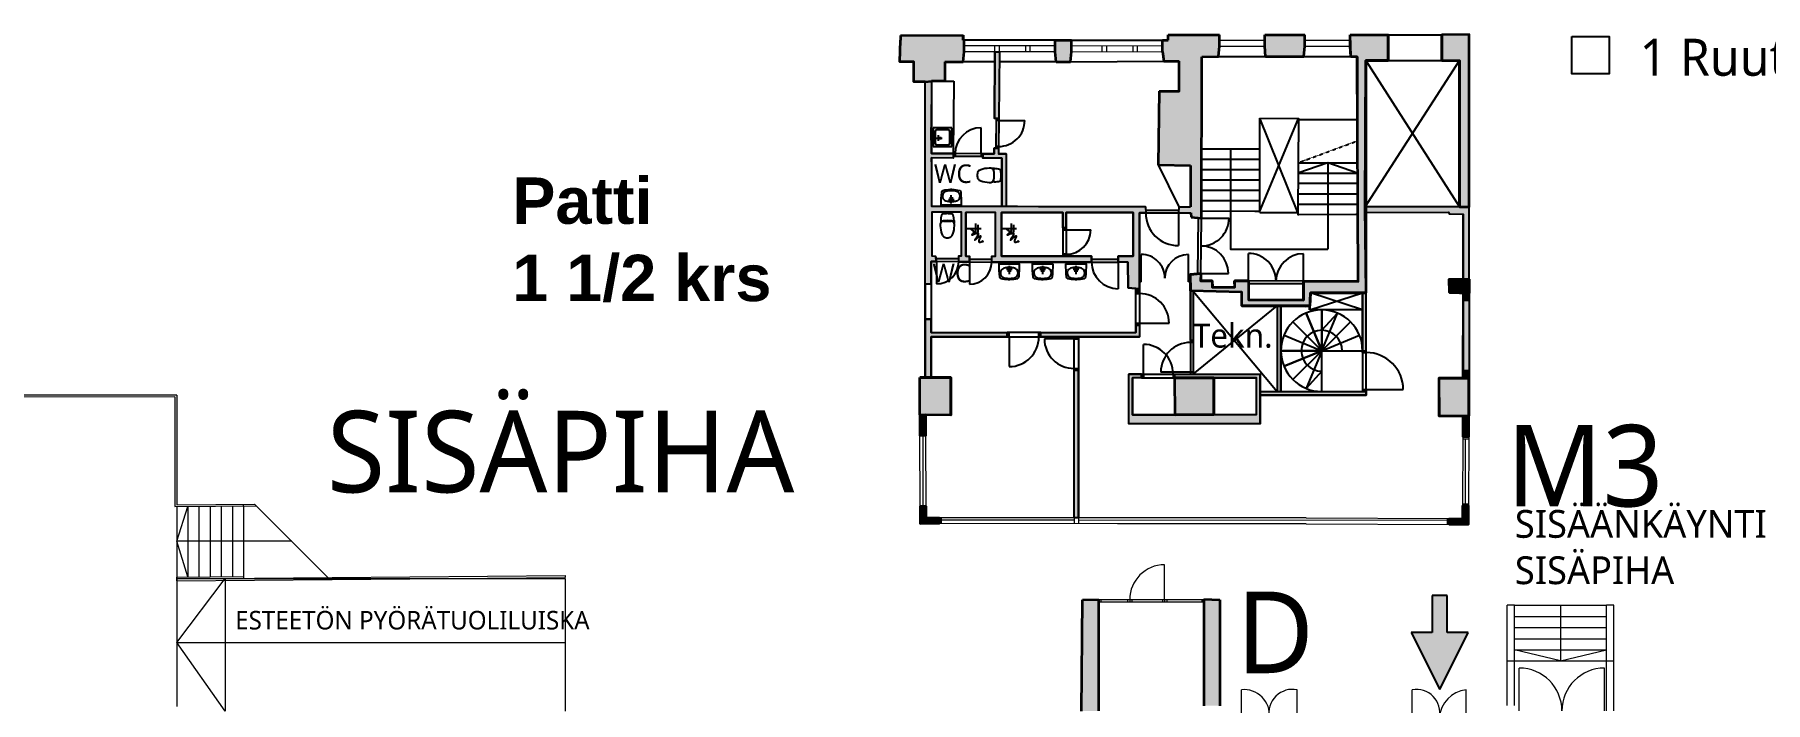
# Model space of a CAD drawing. Header units: millimetres. Extents: x -2569 to 735611, y -420503 to 265310.
# Drawn here: x 51290 to 97958, y 37148 to 55159 of the extents above; entities that cross this region are included whole.
import ezdxf

# ---------------------------------------------------------------- set-up
doc = ezdxf.new("R2010")
doc.units = ezdxf.units.MM
doc.linetypes.add('DASHDOT', pattern=[10, 5, -2.5, 0, -2.5])
for name, color, linetype, lineweight in [('02 IKKUNAT', 130, 'Continuous', 13), ('02 KAIDE', 6, 'Continuous', 13), ('02 KANTAVA', 24, 'Continuous', 35), ('02 KANTAVA _väri', 2, 'Continuous', 35), ('02 OVET', 5, 'Continuous', 13), ('02 RAMPPI', 140, 'Continuous', 13), ('02 RAPUT_HISSI', 1, 'Continuous', 5), ('02 VÄLISEINÄ', 21, 'Continuous', 25), ('03 Rappukirjain', 7, 'Continuous', 18), ('03 Rappukirjain Tapahtumatila', 1, 'Continuous', 18)]:
    doc.layers.add(name, color=color, linetype=linetype, lineweight=lineweight)
for name, color, linetype in [('02 KALUSTEET', 7, 'Continuous'), ('02 OVI', 5, 'Continuous'), ('02 PORRAS', 10, 'Continuous'), ('02 PROJEKTIO OHUT', 8, 'Continuous'), ('02 SANITEETTIKALUSTEET', 7, 'Continuous'), ('02 TEKNIIKKA', 1, 'Continuous'), ('03 TEKSTIT', 7, 'Continuous'), ('07 tavarat', 40, 'Continuous')]:
    doc.layers.add(name, color=color, linetype=linetype)
doc.styles.get("Standard").update_dxf_attribs({"font": ''})
doc.styles.add('TradeCothic-B', font='', dxfattribs={"height": 1000})
doc.styles.get('Standard').set_extended_font_data('Roboto')
doc.styles.get('TradeCothic-B').set_extended_font_data('TradeGothic LT', bold=True)

msp = doc.modelspace()

# ---------------------------------------------------------------- hatches: boundary and pattern name
at = {"layer": '02 KANTAVA _väri'}
h = msp.add_hatch(color=256, dxfattribs=at)
h.dxf.hatch_style = 1
h.paths.add_polyline_path([(76351, 55009), (76325, 55009), (76325, 55147), (74638, 55131), (74638, 55009), (74618, 54422), (74994, 54422), (74994, 53889), (75299, 53889), (75476, 53904), (75836, 53904), (75836, 54424), (76326, 54424), (76351, 54692)])
h = msp.add_hatch(color=256, dxfattribs=at)
h.dxf.hatch_style = 1
h.paths.add_polyline_path([(83238, 54845), (83238, 55153), (82595, 55152), (81855, 55152), (81855, 55009), (81701, 55009), (81701, 54699), (81738, 54440), (82148, 54440), (82151, 53637), (81611, 53637), (81586, 51643), (82454, 51630), (82454, 50514), (82141, 50514), (82134, 50353), (82464, 50356), (82471, 50234), (82749, 50208), (82760, 54562), (83213, 54567)])
h = msp.add_hatch(color=256, dxfattribs=at)
h.dxf.hatch_style = 1
h.paths.add_polyline_path([(87786, 55154), (86764, 55154), (86783, 54567), (86951, 54562), (86981, 48498), (85507, 48509), (85503, 47999), (84022, 48005), (84022, 48515), (83651, 48515), (83651, 48351), (83045, 48351), (83045, 48516), (82730, 48518), (82732, 48715), (82449, 48691), (82455, 48245), (83841, 48214), (83841, 47844), (85675, 47842), (85688, 48193), (87186, 48191), (87186, 48962), (87169, 50518), (87186, 54464), (87786, 54464)])
h = msp.add_hatch(color=256, dxfattribs=at)
h.dxf.hatch_style = 1
h.paths.add_polyline_path([(85538, 55154), (84459, 55154), (84459, 54845), (84483, 54567), (85513, 54567), (85538, 54845)])
h = msp.add_hatch(color=256, dxfattribs=at)
h.dxf.hatch_style = 1
h.paths.add_polyline_path([(89970, 55159), (89237, 55157), (89237, 54464), (89711, 54464), (89711, 50518), (89970, 50518), (89970, 54407)])
h = msp.add_hatch(color=256, dxfattribs=at)
h.dxf.hatch_style = 1
h.paths.add_polyline_path([(79244, 55009), (78895, 55009), (78812, 55009), (78812, 54692), (78836, 54424), (79220, 54425), (79244, 54692)])
h = msp.add_hatch(color=256, dxfattribs=at)
h.dxf.hatch_style = 1
h.paths.add_polyline_path([(89970, 48562), (89431, 48562), (89439, 48207), (89970, 48183)])
h = msp.add_hatch(color=256, dxfattribs=at)
h.dxf.hatch_style = 1
h.paths.add_polyline_path([(75991, 45908), (75461, 45908), (75333, 45911), (75157, 45912), (75157, 44903), (75317, 44903), (75995, 44894)])
h = msp.add_hatch(color=256, dxfattribs=at)
h.dxf.hatch_style = 1
h.paths.add_polyline_path([(83088, 45902), (82038, 45905), (82046, 44905), (83086, 44912)])
h = msp.add_hatch(color=256, dxfattribs=at)
h.dxf.hatch_style = 1
h.paths.add_polyline_path([(89964, 45897), (89156, 45886), (89159, 44876), (89961, 44876)])
h = msp.add_hatch(color=256, dxfattribs=at)
h.paths.add_polyline_path([(83249, 39914), (82819, 39934), (82819, 39504), (82819, 37059), (83244, 37059)])
h.paths.add_polyline_path([(79976, 39920), (79541, 39913), (79519, 36917), (79544, 36917), (79976, 36917)])
at = {"layer": '02 VÄLISEINÄ'}
h = msp.add_hatch(color=256, dxfattribs=at)
h.dxf.hatch_style = 1
h.paths.add_polyline_path([(77303, 54691), (77183, 54692), (77168, 52892), (77288, 52892)])
h = msp.add_hatch(color=256, dxfattribs=at)
h.dxf.hatch_style = 1
h.paths.add_polyline_path([(81081, 50352), (81081, 50353), (81248, 50352), (81241, 50511), (75470, 50531), (75475, 51831), (76059, 51829), (76060, 51949), (75469, 51951), (75466, 52652), (75476, 53904), (75299, 53889), (75299, 48438), (75464, 48438), (75465, 49037), (75609, 49039), (75583, 49180), (75480, 49192), (75480, 50372), (76280, 50372), (76280, 49192), (76210, 49192), (76210, 49032), (76498, 49028), (76498, 49184), (76398, 49184), (76398, 50364), (77198, 50364), (77198, 49184), (77098, 49184), (77098, 49024), (79788, 49024), (79788, 49184), (77358, 49184), (77358, 50364), (79018, 50364), (79018, 49944), (79108, 49944), (79108, 50364), (80908, 50364), (80908, 49184), (80508, 49184), (80508, 49024), (80768, 49024), (80774, 48325), (81081, 48304)])
h = msp.add_hatch(color=256, dxfattribs=at)
h.dxf.hatch_style = 1
h.paths.add_polyline_path([(77490, 51944), (77280, 51945), (77281, 52091), (77161, 52092), (77160, 51945), (76860, 51946), (76859, 51829), (77370, 51824), (77370, 50527), (77485, 50527)])
h = msp.add_hatch(color=256, dxfattribs=at)
h.dxf.hatch_style = 1
h.paths.add_polyline_path([(89970, 50518), (87186, 50518), (87186, 50358), (89417, 50373), (89431, 50323), (89810, 50316), (89811, 48562), (89970, 48562)])
h = msp.add_hatch(color=256, dxfattribs=at)
h.dxf.hatch_style = 1
h.paths.add_polyline_path([(81081, 48304), (80982, 48311), (80981, 48304), (80981, 48224), (81081, 48224)])
h = msp.add_hatch(color=256, dxfattribs=at)
h.dxf.hatch_style = 1
h.paths.add_polyline_path([(82530, 48243), (82455, 48245), (82455, 46905), (82530, 46905)])
h = msp.add_hatch(color=256, dxfattribs=at)
h.dxf.hatch_style = 1
h.paths.add_polyline_path([(87195, 48191), (87095, 48191), (87095, 46633), (87195, 46633)])
h = msp.add_hatch(color=256, dxfattribs=at)
h.dxf.hatch_style = 1
h.paths.add_polyline_path([(89970, 48183), (89809, 48190), (89810, 47992), (89970, 47992)])
h = msp.add_hatch(color=256, dxfattribs=at)
h.dxf.hatch_style = 1
h.paths.add_polyline_path([(84895, 47839), (84795, 47839), (84795, 45533), (84895, 45533)])
h = msp.add_hatch(color=256, dxfattribs=at)
h.dxf.hatch_style = 1
h.paths.add_polyline_path([(89970, 47992), (89810, 47992), (89805, 46099), (89970, 46098)])
h = msp.add_hatch(color=256, dxfattribs=at)
h.dxf.hatch_style = 1
h.paths.add_polyline_path([(75463, 47004), (77517, 47004), (77517, 47124), (75464, 47124), (75463, 47124), (75464, 47487), (75299, 47488), (75299, 45912), (75334, 45911), (75461, 45911)])
h = msp.add_hatch(color=256, dxfattribs=at)
h.dxf.hatch_style = 1
h.paths.add_polyline_path([(81081, 47324), (80981, 47324), (80981, 47124), (78417, 47124), (78417, 47004), (81081, 47004)])
h = msp.add_hatch(color=256, dxfattribs=at)
h.dxf.hatch_style = 1
h.paths.add_polyline_path([(79437, 46104), (79317, 46104), (79317, 42127), (79437, 42127)])
h = msp.add_hatch(color=256, dxfattribs=at)
h.dxf.hatch_style = 1
h.paths.add_polyline_path([(84336, 46005), (82038, 46005), (82038, 45907), (83088, 45907), (84236, 45905), (84236, 44912), (83086, 44912), (82046, 44905), (80893, 44905), (80893, 45905), (81138, 45905), (81138, 46005), (80793, 46005), (80793, 44662), (84336, 44662)])
h = msp.add_hatch(color=256, dxfattribs=at)
h.dxf.hatch_style = 1
h.paths.add_polyline_path([(89970, 46098), (89805, 46099), (89797, 45904), (89965, 45897)])
h = msp.add_hatch(color=256, dxfattribs=at)
h.dxf.hatch_style = 1
h.paths.add_polyline_path([(87195, 45533), (84336, 45533), (84336, 45433), (87195, 45433)])
h = msp.add_hatch(color=256, dxfattribs=at)
h.dxf.hatch_style = 1
h.paths.add_polyline_path([(75317, 44901), (75157, 44903), (75160, 44333), (75317, 44333)])
h = msp.add_hatch(color=256, dxfattribs=at)
h.dxf.hatch_style = 1
h.paths.add_polyline_path([(89961, 44866), (89799, 44876), (89799, 44306), (89959, 44306)])
h = msp.add_hatch(color=256, dxfattribs=at)
h.dxf.hatch_style = 1
h.paths.add_polyline_path([(75692, 42129), (75332, 42129), (75332, 42439), (75172, 42439), (75172, 41965), (75692, 41977)])
h = msp.add_hatch(color=256, dxfattribs=at)
h.dxf.hatch_style = 1
h.paths.add_polyline_path([(89955, 42457), (89799, 42457), (89796, 42457), (89795, 42107), (89435, 42107), (89434, 41947), (89954, 41947)])
at = {"layer": '07 tavarat'}
msp.add_hatch(color=256, dxfattribs=at).paths.add_polyline_path([(89177, 37495), (88409, 39030), (88977, 39030), (88977, 40030), (89377, 40030), (89377, 39030), (89945, 39030)])

# ---------------------------------------------------------------- linework, layer by layer
at = {"layer": '02 IKKUNAT', "color": 4, "linetype": 'Continuous'}
for p, q in [((78812, 54857), (76351, 54857)), ((78812, 54692), (76351, 54692)), ((79244, 54857), (81700, 54864)), ((79244, 54692), (81701, 54699)), ((83238, 55010), (84459, 55010)), ((83238, 54845), (84459, 54845)), ((85538, 55010), (86746, 55010)), ((85538, 54845), (86746, 54845)), ((75170, 42439), (75160, 44333)), ((75250, 42439), (75250, 44333)), ((75330, 42439), (75320, 44333)), ((89799, 44306), (89795, 42457)), ((89799, 44256), (89959, 44256)), ((89875, 42507), (89875, 44256)), ((89959, 44306), (89955, 42457)), ((89795, 42507), (89955, 42507)), ((80485, 42127), (75692, 42129)), ((75742, 41977), (75742, 42129)), ((79317, 42060), (75742, 42063)), ((89384, 42050), (79437, 42060)), ((85580, 42122), (80485, 42127)), ((85580, 42122), (89435, 42107)), ((89384, 41947), (89384, 42107)), ((80485, 41967), (75692, 41977)), ((85579, 41962), (80485, 41967)), ((85579, 41962), (89434, 41947))]:
    msp.add_line(p, q, dxfattribs=at)
at = {"layer": '02 IKKUNAT', "color": 4}
for p, q in [((77183, 54692), (77183, 54857)), ((77303, 54692), (77303, 54857)), ((78016, 54692), (78016, 54857)), ((78136, 54692), (78136, 54857)), ((80077, 54692), (80077, 54857)), ((80197, 54692), (80197, 54857)), ((80910, 54692), (80910, 54857)), ((81030, 54692), (81030, 54857))]:
    msp.add_line(p, q, dxfattribs=at)
at = {"layer": '02 IKKUNAT', "color": 4, "linetype": 'Continuous'}
for points in [[(79317, 42127), (79317, 41969)], [(79437, 42127), (79437, 41969)]]:
    msp.add_lwpolyline(points, dxfattribs=at)
at = {"layer": '02 KAIDE'}
for p, q in [((55122, 45438), (48367, 45427)), ((55072, 45388), (48367, 45377)), ((55072, 45388), (55072, 42428)), ((55122, 45438), (55122, 42478)), ((55122, 42478), (57220, 42496)), ((56922, 42443), (56922, 42493)), ((55072, 42428), (57270, 42446)), ((55122, 40478), (65599, 40566)), ((55122, 40528), (56922, 40543)), ((55122, 40478), (55122, 40528)), ((55123, 40428), (55122, 40478)), ((55123, 40428), (65600, 40516)), ((56922, 40543), (56923, 40493)), ((65599, 40566), (65600, 40516))]:
    msp.add_line(p, q, dxfattribs=at)
at = {"layer": '02 KALUSTEET'}
for p, q in [((75836, 53904), (76076, 53899)), ((76076, 53899), (76060, 51949))]:
    msp.add_line(p, q, dxfattribs=at)
at = {"layer": '02 KANTAVA'}
for p, q in [((74638, 55131), (76325, 55147)), ((74638, 55131), (74638, 55009)), ((76325, 55009), (76325, 55147)), ((76325, 55147), (76325, 55009)), ((81855, 55009), (81855, 55152)), ((81855, 55152), (82595, 55152)), ((82595, 55152), (83238, 55153)), ((83238, 54845), (83238, 55153)), ((84459, 54845), (84459, 55154)), ((84459, 55154), (85538, 55154)), ((85538, 54845), (85538, 55154)), ((86764, 55014), (86764, 55154)), ((86764, 55154), (87786, 55154)), ((89237, 54464), (89237, 55157)), ((76326, 54425), (76351, 54692)), ((76351, 54692), (76351, 55009)), ((78812, 54692), (78812, 55009)), ((78812, 55009), (78895, 55009)), ((78836, 54425), (78812, 54692)), ((78895, 55009), (79244, 55009)), ((79220, 54425), (79244, 54692)), ((79244, 54692), (79244, 55009)), ((81701, 54699), (81701, 55009)), ((81701, 55009), (81855, 55009)), ((81701, 54699), (81738, 54440)), ((83213, 54567), (83238, 54845)), ((84483, 54567), (84459, 54845)), ((85513, 54567), (85538, 54845)), ((86759, 54845), (86764, 55014)), ((86783, 54567), (86759, 54845)), ((75836, 54424), (75836, 53904)), ((75836, 54424), (76326, 54424)), ((78836, 54424), (79220, 54425)), ((81738, 54440), (82148, 54440)), ((82749, 50208), (82760, 54562)), ((82760, 54562), (83213, 54567)), ((84483, 54567), (85513, 54567)), ((86783, 54567), (86951, 54562)), ((86951, 54562), (86951, 52862)), ((87169, 50518), (87186, 54464)), ((89711, 50518), (89711, 54464)), ((75299, 53889), (75476, 53904)), ((75836, 53904), (75476, 53904)), ((81611, 53637), (81586, 51643)), ((81586, 51643), (82454, 51630)), ((82454, 51630), (82454, 50514)), ((87195, 48191), (87169, 50518)), ((82464, 50356), (82471, 50234)), ((82471, 50234), (82749, 50208)), ((82732, 48715), (82449, 48691)), ((82449, 48691), (82455, 48245)), ((82732, 48715), (82732, 48518)), ((89431, 48562), (89439, 48207)), ((89431, 48562), (89970, 48562)), ((89970, 48562), (89970, 48183)), ((83045, 48516), (82732, 48518)), ((84022, 48515), (83646, 48515)), ((84022, 48515), (84022, 48005)), ((86981, 48498), (85503, 48509)), ((85671, 47733), (85688, 48193)), ((85688, 48193), (87124, 48191)), ((87095, 48191), (87195, 48191)), ((89439, 48207), (89970, 48183)), ((83841, 47844), (85554, 47836)), ((85554, 47836), (85675, 47842)), ((75299, 45912), (75157, 45912)), ((75157, 44903), (75157, 45912)), ((75461, 45908), (75299, 45912)), ((75991, 45908), (75461, 45908)), ((75995, 44894), (75991, 45908)), ((82046, 44905), (82038, 45907)), ((83086, 44912), (83088, 45907)), ((89156, 45886), (89964, 45897)), ((89156, 45886), (89159, 44876)), ((89964, 45897), (89961, 44876)), ((75157, 44903), (75317, 44903)), ((75995, 44894), (75317, 44903)), ((82046, 44905), (83086, 44912)), ((89159, 44876), (89961, 44876)), ((79519, 36914), (79541, 39913)), ((79541, 39913), (79976, 39920)), ((79976, 39920), (79976, 36917)), ((82819, 39934), (83249, 39914)), ((82819, 39934), (82819, 39504)), ((83249, 39914), (83244, 37059)), ((82819, 39504), (82819, 37059))]:
    msp.add_line(p, q, dxfattribs=at)
at = {"layer": '02 KANTAVA', "ltscale": 30}
msp.add_line((82038, 45907), (83088, 45907), dxfattribs=at)
at = {"layer": '02 KANTAVA'}
for points in [[(86764, 55154), (87786, 55154), (87786, 54464), (87186, 54464), (87186, 48191), (85688, 48193), (85675, 47842), (83841, 47844), (83841, 48214), (82455, 48245), (82449, 48691), (82732, 48715), (82730, 48518), (83045, 48516), (83045, 48351), (83651, 48351), (83651, 48515), (84022, 48515), (84022, 48005), (85503, 47999), (85507, 48509), (86981, 48498), (86951, 54562), (86783, 54567), (86764, 55154)], [(87186, 54464), (87786, 54464), (87786, 55154)], [(89970, 54407), (89970, 55159), (89237, 55157), (89237, 54464), (89711, 54464), (89711, 50518), (89970, 50518), (89970, 54407)], [(75299, 53889), (74994, 53889), (74994, 54422), (74618, 54422), (74638, 55009)], [(81611, 53637), (82151, 53637), (82148, 54440)], [(89237, 54464), (89711, 54464)], [(89970, 48562), (89970, 48183), (89439, 48207), (89431, 48562), (89970, 48562)], [(83841, 47844), (83841, 48214), (82455, 48245)], [(83045, 48516), (83047, 48351), (83651, 48351), (83646, 48515)], [(85503, 48509), (85503, 47999), (84022, 48005)], [(75157, 45912), (75991, 45908), (75995, 44894), (75157, 44903), (75157, 45912)], [(82038, 45905), (83088, 45902), (83086, 44912), (82046, 44905), (82038, 45907)], [(89964, 45897), (89156, 45895), (89156, 44876), (89961, 44876), (89964, 45897)]]:
    msp.add_lwpolyline(points, dxfattribs=at)
at = {"layer": '02 OVET'}
for p, q in [((81759, 39920), (81759, 40860)), ((79976, 39920), (82819, 39920)), ((79976, 39860), (82819, 39860)), ((80036, 39920), (80036, 39860)), ((80759, 39920), (80759, 39860)), ((80819, 39920), (80819, 39860)), ((80819, 39920), (80819, 39860)), ((80879, 39920), (80879, 39860)), ((81699, 39920), (81699, 39860)), ((81759, 39920), (81759, 39860)), ((81819, 39920), (81819, 39860)), ((82759, 39920), (82759, 39860)), ((91321, 36924), (91321, 38074)), ((93621, 36924), (93621, 38074)), ((83829, 36736), (83829, 37488)), ((85335, 36736), (85335, 37488)), ((88437, 36736), (88437, 37488)), ((89887, 36736), (89887, 37488))]:
    msp.add_line(p, q, dxfattribs=at)
for centre, radius, start, end in [((81759, 39920), 940, 90, 180), ((91321, 36924), 1150, 0, 90), ((93621, 36924), 1150, 90, 180), ((83903, 36809), 683, 353.8543, 96.203), ((85211, 36860), 641, 78.8547, 191.088), ((88551, 36873), 626, 347.3601, 100.5454), ((89988, 36665), 829, 96.9991, 175.0954)]:
    msp.add_arc(centre, radius, start, end, dxfattribs=at)
at = {"layer": '02 OVI', "color": 5}
for p, q in [((77213, 52893), (77206, 52093)), ((77288, 52842), (77212, 52842)), ((77288, 52892), (77281, 52092)), ((77288, 52842), (77988, 52842)), ((76810, 51947), (76810, 52646)), ((76860, 51946), (76060, 51949)), ((76860, 51871), (76060, 51874)), ((76110, 51949), (76109, 51874)), ((76810, 51947), (76809, 51871)), ((77281, 52142), (77206, 52142)), ((81248, 50427), (82134, 50428)), ((79018, 49944), (79018, 49184)), ((79108, 49944), (79108, 49184)), ((81248, 50352), (82134, 50353)), ((82134, 50353), (82134, 49467)), ((82657, 48716), (82674, 50209)), ((82657, 48716), (82674, 50209)), ((82732, 48715), (82749, 50208)), ((82732, 48715), (82749, 50208)), ((82749, 50208), (83496, 50208)), ((82749, 50208), (83496, 50208)), ((79018, 49894), (79108, 49894)), ((79108, 49894), (79768, 49894)), ((75609, 49039), (75609, 48438)), ((76210, 49032), (75609, 49039)), ((76211, 49107), (75610, 49114)), ((76498, 49028), (76498, 48428)), ((76498, 49028), (77098, 49024)), ((76499, 49103), (77099, 49099)), ((79108, 49234), (79018, 49234)), ((79788, 49099), (80508, 49099)), ((79788, 49024), (80508, 49024)), ((80508, 49024), (80508, 48304)), ((81131, 48492), (81131, 49227)), ((82399, 48491), (82399, 49226)), ((84022, 48515), (84022, 49256)), ((84022, 48515), (84022, 49256)), ((85503, 48509), (85503, 49250)), ((85503, 48509), (85503, 49250)), ((81131, 48592), (81081, 48592)), ((81766, 48591), (81764, 48591)), ((82449, 48591), (82399, 48591)), ((82732, 48715), (83479, 48715)), ((82732, 48715), (83479, 48715)), ((80981, 47324), (80981, 48224)), ((80981, 48174), (81081, 48174)), ((81131, 48492), (81081, 48492)), ((81081, 48224), (81081, 47324)), ((82449, 48491), (82399, 48491)), ((85503, 48509), (84022, 48515)), ((85503, 48509), (84022, 48515)), ((85503, 48434), (84022, 48440)), ((85503, 48434), (84022, 48440)), ((80981, 47374), (81081, 47374)), ((81081, 47374), (81881, 47374)), ((78417, 47124), (77517, 47124)), ((77517, 47004), (78417, 47004)), ((77567, 47004), (77567, 47124)), ((77567, 47004), (77567, 46204)), ((78367, 47004), (78367, 47124)), ((79317, 46954), (78517, 46954)), ((79317, 46104), (79317, 47004)), ((79317, 46954), (79437, 46954)), ((79437, 47004), (79437, 46104)), ((81188, 46005), (81188, 46805)), ((82455, 46905), (82455, 46005)), ((82530, 46855), (82455, 46855)), ((82530, 46905), (82530, 46005)), ((87095, 46583), (87095, 46633)), ((87095, 46583), (87095, 45583)), ((87095, 46583), (87195, 46583)), ((87195, 46583), (87195, 46633)), ((87195, 45583), (87195, 46583)), ((79317, 46154), (79437, 46154)), ((81138, 46005), (82038, 46005)), ((81138, 45905), (82038, 45905)), ((81188, 46005), (81188, 45905)), ((82455, 46055), (81655, 46055)), ((81988, 46005), (81988, 45905)), ((82530, 46055), (82455, 46055)), ((87095, 45583), (87195, 45583)), ((87095, 45583), (87095, 45533)), ((87195, 45583), (88195, 45583)), ((87195, 45583), (87195, 45533))]:
    msp.add_line(p, q, dxfattribs=at)
for centre, radius, start, end in [((77288, 52842), 700, 269.4803, 0), ((76810, 51946), 700, 90, 179.798), ((82134, 50353), 886, 180.0553, 270), ((82749, 50208), 747, 269.3534, 0), ((82749, 50208), 747, 269.3534, 0), ((79108, 49894), 660, 270, 0), ((75609, 49039), 601, 270, 359.2581), ((76498, 49028), 600, 270, 359.5664), ((80508, 49024), 720, 180, 270), ((81131, 48592), 635, 359.9955, 90), ((82399, 48591), 635, 90, 179.9955), ((82732, 48715), 747, 0, 89.3534), ((82732, 48715), 747, 0, 89.3534), ((84022, 48515), 741, 359.7782, 90), ((84022, 48515), 741, 359.7782, 90), ((85503, 48509), 741, 90, 179.7782), ((85503, 48509), 741, 90, 179.7782), ((81081, 47374), 800, 0, 90), ((77567, 47004), 800, 270, 0), ((79317, 46954), 800, 180, 270), ((81188, 46005), 800, 0, 90), ((82455, 46055), 800, 90, 180), ((87195, 45583), 1000, 0, 90)]:
    msp.add_arc(centre, radius, start, end, dxfattribs=at)
at = {"layer": '02 PORRAS', "linetype": 'Continuous'}
for p, q in [((87169, 50518), (89711, 54464)), ((87186, 54464), (89711, 50518)), ((84325, 50362), (84325, 52902)), ((86951, 52862), (85366, 52862)), ((82754, 52078), (84325, 52078)), ((83539, 52078), (83539, 50404)), ((82754, 51799), (84325, 51799)), ((82754, 51520), (84325, 51520)), ((86159, 51702), (85355, 51425)), ((85357, 51702), (86959, 51702)), ((86159, 51702), (86159, 49371)), ((82754, 51241), (84325, 51241)), ((82754, 50962), (84325, 50962)), ((86963, 51143), (85353, 51143)), ((82754, 50683), (84325, 50683)), ((82780, 50409), (84187, 50399)), ((85349, 50583), (86967, 50583)), ((85351, 50863), (86965, 50863)), ((84187, 50399), (84325, 50398)), ((84325, 50362), (85347, 50365)), ((85381, 50307), (86916, 50318)), ((86916, 50318), (86969, 50318))]:
    msp.add_line(p, q, dxfattribs=at)
at = {"layer": '02 PORRAS', "linetype": 'DASHDOT'}
msp.add_line((85357, 51702), (86955, 52292), dxfattribs=at)
at = {"layer": '02 PORRAS'}
for p, q in [((85671, 47733), (87095, 48191)), ((87095, 47733), (85688, 48193)), ((85574, 47649), (85995, 46633)), ((85574, 47649), (85995, 46633)), ((85995, 46633), (85574, 47649)), ((85995, 46633), (85574, 47649)), ((87095, 47733), (85671, 47733)), ((85995, 47733), (85995, 46633)), ((85995, 46633), (85995, 47733)), ((85995, 47733), (85995, 46633)), ((85995, 46633), (85995, 47733)), ((85995, 47183), (86416, 47649)), ((85995, 46633), (86416, 47649)), ((85217, 47411), (85995, 46633)), ((85995, 46633), (86772, 47411)), ((84978, 47054), (85995, 46633)), ((85995, 46633), (87011, 47054)), ((85995, 46633), (87011, 47054)), ((84895, 46633), (85995, 46633)), ((85995, 46633), (84895, 46633)), ((84978, 46212), (85995, 46633)), ((84978, 46212), (85995, 46633)), ((85995, 46633), (84978, 46212)), ((85995, 46633), (84978, 46212)), ((85995, 46633), (85217, 45855)), ((85995, 46633), (85574, 45617)), ((85995, 45533), (85995, 46633)), ((85995, 46633), (87195, 46633)), ((85995, 46083), (85574, 45617))]:
    msp.add_line(p, q, dxfattribs=at)
at = {"layer": '02 PORRAS', "linetype": 'Continuous'}
for points in [[(84325, 52902), (85366, 52896), (85347, 50365)], [(84325, 52902), (85366, 52896), (85347, 50365)], [(85347, 50365), (84325, 52902)], [(84325, 50398), (85366, 52896)], [(85355, 51425), (86961, 51425), (86159, 51702)], [(83539, 50404), (83539, 49371), (86159, 49371)], [(85347, 50365), (85347, 50303), (85381, 50307)]]:
    msp.add_lwpolyline(points, dxfattribs=at)
at = {"layer": '02 PORRAS'}
for radius, start, end in [(1100, 90, 270), (1100, 0, 90), (550, 90, 270), (550, 0, 90)]:
    msp.add_arc((85995, 46633), radius, start, end, dxfattribs=at)
at = {"layer": '02 PROJEKTIO OHUT', "linetype": 'Continuous'}
for p, q in [((76325, 55009), (76351, 55009)), ((78812, 55009), (76351, 55009)), ((79244, 55009), (81701, 55009))]:
    msp.add_line(p, q, dxfattribs=at)
at = {"layer": '02 PROJEKTIO OHUT'}
for p, q in [((77181, 54424), (76326, 54424)), ((78836, 54424), (77301, 54424)), ((79220, 54425), (81738, 54440)), ((83213, 54567), (84483, 54567)), ((85513, 54567), (86783, 54567))]:
    msp.add_line(p, q, dxfattribs=at)
at = {"layer": '02 RAMPPI'}
for p, q in [((55122, 38760), (56425, 40489)), ((55123, 40489), (55122, 37041)), ((55123, 40489), (65600, 40489)), ((56425, 40489), (56425, 36908)), ((65599, 40489), (65599, 36912)), ((56425, 36908), (55122, 38760)), ((55122, 38760), (65599, 38760))]:
    msp.add_line(p, q, dxfattribs=at)
at = {"layer": '02 RAPUT_HISSI'}
for p, q in [((57220, 42496), (59206, 40510)), ((55122, 41492), (55422, 42431)), ((55122, 42428), (55122, 40478)), ((55422, 42431), (55422, 40531)), ((55722, 42433), (55722, 40533)), ((56022, 42436), (56022, 40536)), ((56322, 42438), (56322, 40538)), ((56622, 42441), (56622, 40541)), ((56922, 42443), (56922, 40543)), ((58224, 41492), (55122, 41492)), ((55422, 40531), (55122, 41492)), ((91191, 39766), (90991, 39766)), ((90991, 37066), (90991, 39766)), ((91191, 37066), (91191, 39766)), ((91191, 39766), (93671, 39766)), ((92431, 39766), (92431, 38266)), ((93671, 36924), (93671, 39766)), ((93871, 39766), (93671, 39766)), ((93871, 36924), (93871, 39766)), ((91191, 39466), (93671, 39466)), ((91191, 39166), (93671, 39166)), ((91191, 38866), (93671, 38866)), ((91191, 38566), (93671, 38566)), ((92431, 38266), (91191, 38566)), ((92431, 38266), (93671, 38566)), ((90991, 38266), (93871, 38266))]:
    msp.add_line(p, q, dxfattribs=at)
at = {"layer": '02 SANITEETTIKALUSTEET'}
for p, q in [((75517, 52644), (75517, 52144)), ((76017, 52644), (75517, 52644)), ((75517, 52369), (75757, 52369)), ((75568, 52543), (75568, 52233)), ((75923, 52588), (75613, 52588)), ((75657, 52444), (75657, 52294)), ((75707, 52406), (75707, 52331)), ((75968, 52233), (75968, 52543)), ((76017, 52144), (76017, 52644)), ((75517, 52144), (76017, 52144)), ((75613, 52188), (75923, 52188)), ((77170, 51544), (77110, 51544)), ((77150, 51465), (77150, 51272)), ((77170, 51186), (77110, 51186)), ((76279, 50557), (75733, 50557)), ((75931, 50707), (76081, 50707)), ((75956, 50757), (76056, 50757)), ((76006, 50607), (76006, 50832)), ((75721, 50145), (75721, 50085)), ((75801, 50125), (75994, 50125)), ((76080, 50145), (76080, 50085)), ((76664, 50067), (76664, 49767)), ((76721, 50029), (76721, 49829)), ((77624, 50067), (77624, 49767)), ((77681, 50029), (77681, 49829)), ((76409, 49932), (76809, 49932)), ((76509, 49932), (76581, 49874)), ((77369, 49932), (77769, 49932)), ((77469, 49932), (77541, 49874)), ((77296, 48976), (77842, 48976)), ((77644, 48826), (77494, 48826)), ((77619, 48776), (77519, 48776)), ((77569, 48926), (77569, 48701)), ((78196, 48976), (78742, 48976)), ((78544, 48826), (78394, 48826)), ((78519, 48776), (78419, 48776)), ((78469, 48926), (78469, 48701)), ((79096, 48976), (79642, 48976)), ((79444, 48826), (79294, 48826)), ((79419, 48776), (79319, 48776)), ((79369, 48926), (79369, 48701))]:
    msp.add_line(p, q, dxfattribs=at)
for centre in [(76848, 49580), (77808, 49580)]:
    msp.add_circle(centre, 14.6, dxfattribs=at)
for centre, radius, start, end in [((75613, 52543), 45, 90, 180), ((75923, 52543), 45, 0, 90), ((75613, 52233), 45, 180, 270), ((75923, 52233), 45, 270, 0), ((76914, 51368), 210, 152.8821, 180.711), ((76915, 51363), 211, 179.3747, 206.9913), ((76844, 51373), 147, 105.3839, 142.3772), ((77045, 50838), 718, 91.5081, 109.512), ((77047, 51409), 149, 62.6296, 98.3072), ((77073, 51481), 73.6, 41.1436, 55.6019), ((77027, 51460), 123, 2.2435, 34.1248), ((77171, 51524), 20, 87.4071, 190.0591), ((76272, 51365), 893, 0, 10.0591), ((76272, 51365), 893, 349.9409, 0), ((77143, 50919), 626, 74.4337, 87.4071), ((77300, 51484), 40, 13.7116, 74.4337), ((76815, 51365), 540, 0, 13.7116), ((76815, 51365), 540, 346.2884, 0), ((78271, 50616), 2545, 173.3674, 181.1711), ((75788, 50905), 45.7, 101.1992, 174.1516), ((75879, 50819), 107, 120.2513, 166.9655), ((76059, 49605), 1373, 92.9816, 101.8053), ((75902, 50789), 145, 118.977, 122.2757), ((75949, 50711), 236, 103.7793, 119.7482), ((76006, 50245), 704, 89.9928, 99.2296), ((76000, 50340), 637, 87.1436, 91.1482), ((76006, 50245), 704, 89.9928, 90.1523), ((76006, 50245), 704, 89.9928, 90.1523), ((76006, 50245), 704, 89.8477, 90.0072), ((76006, 50245), 704, 89.8477, 90.0072), ((76006, 50245), 704, 80.7704, 90.0072), ((75953, 49605), 1373, 78.1843, 86.6726), ((76063, 50711), 236, 60.2518, 76.2207), ((76110, 50789), 145, 57.7243, 61.023), ((76133, 50819), 107, 13.0345, 59.7487), ((76224, 50905), 45.7, 5.8484, 78.8008), ((73741, 50616), 2545, 358.8289, 6.6326), ((76846, 51360), 150, 218.1392, 254.2627), ((77045, 51892), 718, 250.488, 268.4919), ((77047, 51321), 149, 261.6928, 297.0279), ((77073, 51249), 73.6, 304.3981, 318.8564), ((77027, 51270), 123, 325.8752, 1.5009), ((77171, 51206), 20, 169.9409, 272.5929), ((77143, 51811), 626, 272.5929, 285.5663), ((77300, 51246), 40, 285.5663, 346.2884), ((75733, 50564), 7, 176.0548, 270), ((75733, 50564), 7, 176.0548, 270), ((75917, 50800), 149, 162.45, 204.6073), ((75938, 50850), 193, 215.5846, 236.5617), ((75945, 50893), 234, 241.023, 257.0807), ((76006, 51361), 704, 260.7704, 270.0072), ((76006, 51361), 704, 269.9928, 279.2296), ((76067, 50893), 234, 282.9193, 298.977), ((76073, 50850), 193, 303.4383, 324.4154), ((76095, 50800), 149, 335.3927, 17.55), ((76279, 50564), 7, 270, 3.9452), ((75857, 50023), 149, 152.6296, 188.3072), ((76428, 50020), 718, 181.5081, 199.512), ((76346, 50119), 626, 164.4337, 177.4071), ((75741, 50146), 20, 177.4071, 280.0591), ((75785, 50049), 73.6, 131.1436, 145.6019), ((75805, 50003), 123, 92.2435, 124.1248), ((75782, 50276), 40, 103.7116, 164.4337), ((75901, 49248), 893, 90, 100.0591), ((75901, 49790), 540, 90, 103.7116), ((75901, 49790), 540, 76.2884, 90), ((75901, 49248), 893, 79.9409, 90), ((75996, 50003), 123, 55.8752, 91.5009), ((76019, 50276), 40, 15.5663, 76.2884), ((75374, 50020), 718, 340.488, 358.4919), ((76060, 50146), 20, 259.9409, 2.5929), ((75455, 50119), 626, 2.5929, 15.5663), ((76016, 50049), 73.6, 34.3981, 48.8564), ((75944, 50023), 149, 351.6928, 27.0279), ((75893, 49820), 147, 195.3839, 232.3772), ((75898, 49890), 210, 242.8821, 270.711), ((75903, 49891), 211, 269.3747, 296.9913), ((75906, 49822), 150, 308.1392, 344.2627), ((77296, 48969), 7, 90, 183.9452), ((79834, 48917), 2545, 178.8289, 186.6326), ((77351, 48628), 45.7, 185.8484, 258.8008), ((77480, 48732), 149, 155.3927, 197.55), ((77442, 48713), 107, 193.0345, 239.7487), ((77623, 49927), 1373, 258.1843, 266.6726), ((77502, 48682), 193, 123.4383, 144.4154), ((77466, 48743), 145, 237.7243, 241.023), ((77509, 48639), 234, 102.9193, 118.977), ((77513, 48822), 236, 240.2518, 256.2207), ((77569, 48172), 704, 89.9928, 99.2296), ((77569, 49287), 704, 260.7704, 270.0072), ((77575, 49192), 637, 267.1436, 271.1482), ((77569, 49287), 704, 269.8477, 270.0072), ((77569, 49287), 704, 269.8477, 270.0072), ((77570, 48172), 704, 80.7704, 90.0072), ((77570, 49287), 704, 269.9928, 279.2296), ((77570, 49287), 704, 269.9928, 270.1523), ((77570, 49287), 704, 269.9928, 270.1523), ((77516, 49927), 1373, 272.9816, 281.8053), ((77630, 48639), 234, 61.023, 77.0807), ((77626, 48822), 236, 283.7793, 299.7482), ((77637, 48682), 193, 35.5846, 56.5617), ((77673, 48743), 145, 298.977, 302.2757), ((77697, 48713), 107, 300.2513, 346.9655), ((77658, 48732), 149, 342.45, 24.6073), ((77787, 48628), 45.7, 281.1992, 354.1516), ((75305, 48917), 2545, 353.3674, 1.1711), ((77842, 48969), 7, 356.0548, 90), ((77842, 48969), 7, 356.0548, 90), ((78196, 48969), 7, 90, 183.9452), ((80734, 48917), 2545, 178.8289, 186.6326), ((78251, 48628), 45.7, 185.8484, 258.8008), ((78380, 48732), 149, 155.3927, 197.55), ((78342, 48713), 107, 193.0345, 239.7487), ((78523, 49927), 1373, 258.1843, 266.6726), ((78402, 48682), 193, 123.4383, 144.4154), ((78366, 48743), 145, 237.7243, 241.023), ((78409, 48639), 234, 102.9193, 118.977), ((78413, 48822), 236, 240.2518, 256.2207), ((78469, 48172), 704, 89.9928, 99.2296), ((78469, 49287), 704, 260.7704, 270.0072), ((78475, 49192), 637, 267.1436, 271.1482), ((78469, 49287), 704, 269.8477, 270.0072), ((78469, 49287), 704, 269.8477, 270.0072), ((78470, 48172), 704, 80.7704, 90.0072), ((78470, 49287), 704, 269.9928, 279.2296), ((78470, 49287), 704, 269.9928, 270.1523), ((78470, 49287), 704, 269.9928, 270.1523), ((78416, 49927), 1373, 272.9816, 281.8053), ((78530, 48639), 234, 61.023, 77.0807), ((78526, 48822), 236, 283.7793, 299.7482), ((78537, 48682), 193, 35.5846, 56.5617), ((78573, 48743), 145, 298.977, 302.2757), ((78597, 48713), 107, 300.2513, 346.9655), ((78558, 48732), 149, 342.45, 24.6073), ((78687, 48628), 45.7, 281.1992, 354.1516), ((76205, 48917), 2545, 353.3674, 1.1711), ((78742, 48969), 7, 356.0548, 90), ((78742, 48969), 7, 356.0548, 90), ((79096, 48969), 7, 90, 183.9452), ((81634, 48917), 2545, 178.8289, 186.6326), ((79151, 48628), 45.7, 185.8484, 258.8008), ((79280, 48732), 149, 155.3927, 197.55), ((79242, 48713), 107, 193.0345, 239.7487), ((79423, 49927), 1373, 258.1843, 266.6726), ((79302, 48682), 193, 123.4383, 144.4154), ((79266, 48743), 145, 237.7243, 241.023), ((79309, 48639), 234, 102.9193, 118.977), ((79313, 48822), 236, 240.2518, 256.2207), ((79369, 48172), 704, 89.9928, 99.2296), ((79369, 49287), 704, 260.7704, 270.0072), ((79375, 49192), 637, 267.1436, 271.1482), ((79369, 49287), 704, 269.8477, 270.0072), ((79369, 49287), 704, 269.8477, 270.0072), ((79370, 48172), 704, 80.7704, 90.0072), ((79370, 49287), 704, 269.9928, 279.2296), ((79370, 49287), 704, 269.9928, 270.1523), ((79370, 49287), 704, 269.9928, 270.1523), ((79316, 49927), 1373, 272.9816, 281.8053), ((79430, 48639), 234, 61.023, 77.0807), ((79426, 48822), 236, 283.7793, 299.7482), ((79437, 48682), 193, 35.5846, 56.5617), ((79473, 48743), 145, 298.977, 302.2757), ((79497, 48713), 107, 300.2513, 346.9655), ((79458, 48732), 149, 342.45, 24.6073), ((79587, 48628), 45.7, 281.1992, 354.1516), ((77105, 48917), 2545, 353.3674, 1.1711), ((79642, 48969), 7, 356.0548, 90), ((79642, 48969), 7, 356.0548, 90)]:
    msp.add_arc(centre, radius, start, end, dxfattribs=at)
at = {"layer": '02 SANITEETTIKALUSTEET', "end_tangent": (-0.110351, -0.993893)}
for points in [[(76581, 49874), (76620, 49848), (76557, 49759), (76728, 49803), (76642, 49617), (76797, 49731), (76748, 49568), (76848, 49580)], [(77541, 49874), (77580, 49848), (77517, 49759), (77688, 49803), (77602, 49617), (77757, 49731), (77708, 49568), (77808, 49580)]]:
    msp.add_spline(points, degree=3, dxfattribs=at)
at = {"layer": '02 TEKNIIKKA'}
for points in [[(82530, 48243), (84795, 45533)], [(82530, 46005), (84795, 47840)]]:
    msp.add_lwpolyline(points, dxfattribs=at)
at = {"layer": '02 VÄLISEINÄ', "color": 7}
for p, q in [((87786, 55154), (89237, 55157)), ((77183, 54692), (77168, 52892)), ((77303, 54692), (77288, 52892)), ((87786, 54464), (89237, 54464)), ((75299, 48438), (75299, 53889)), ((75476, 53904), (75466, 52652)), ((77288, 52892), (77168, 52892)), ((75469, 51951), (75466, 52652)), ((75470, 51731), (75470, 51831)), ((76060, 51949), (75475, 51951)), ((76059, 51829), (75475, 51831)), ((76060, 51949), (76059, 51829)), ((76860, 51946), (76859, 51826)), ((77370, 51824), (76859, 51826)), ((77160, 51945), (76860, 51946)), ((77161, 52092), (77160, 51945)), ((77281, 52092), (77161, 52092)), ((77281, 52092), (77280, 51945)), ((77490, 51944), (77280, 51945)), ((77370, 51824), (77370, 50531)), ((77490, 51944), (77490, 50531)), ((75470, 51731), (75470, 50531)), ((81586, 51643), (82141, 50514)), ((77791, 50523), (75470, 50531)), ((81241, 50511), (77791, 50523)), ((81241, 50511), (81248, 50352)), ((82141, 50514), (82134, 50353)), ((82141, 50514), (82454, 50514)), ((89711, 50518), (87169, 50518)), ((89970, 47992), (89970, 50518)), ((76280, 50372), (75480, 50372)), ((75480, 50372), (75480, 49192)), ((76280, 49192), (76280, 50372)), ((76398, 49184), (76398, 50364)), ((77198, 50364), (76398, 50364)), ((77198, 49184), (77198, 50364)), ((77358, 50364), (79018, 50364)), ((77358, 49184), (77358, 50364)), ((79018, 50364), (79018, 49944)), ((79018, 49944), (79108, 49944)), ((79108, 50364), (80908, 50364)), ((79108, 49944), (79108, 50364)), ((80908, 50364), (80908, 49184)), ((81081, 48304), (81081, 50353)), ((81081, 50353), (81248, 50352)), ((82134, 50353), (82464, 50356)), ((87171, 50358), (89417, 50373)), ((89417, 50373), (89431, 50323)), ((89431, 50323), (89810, 50316)), ((89811, 48562), (89810, 50316)), ((75464, 48438), (75465, 49037)), ((75465, 49037), (75609, 49039)), ((75480, 49192), (75583, 49180)), ((75609, 49039), (75583, 49180)), ((76210, 49032), (76210, 49192)), ((76210, 49192), (76280, 49192)), ((76210, 49032), (76498, 49028)), ((76398, 49184), (76498, 49184)), ((76498, 49028), (76498, 49184)), ((77098, 49024), (77098, 49184)), ((77098, 49184), (77198, 49184)), ((77098, 49024), (79788, 49024)), ((79788, 49184), (77358, 49184)), ((79788, 49024), (79788, 49184)), ((80908, 49184), (80508, 49184)), ((80508, 49184), (80508, 49024)), ((80768, 49024), (80508, 49024)), ((80768, 49024), (80774, 48325)), ((75299, 48438), (75464, 48438)), ((75299, 48438), (75299, 47488)), ((75464, 48438), (75464, 47488)), ((80774, 48325), (81081, 48304)), ((80981, 48304), (80981, 48224)), ((80981, 48224), (81081, 48224)), ((81081, 48304), (81081, 48224)), ((82455, 48245), (82455, 46905)), ((82530, 48245), (82530, 46905)), ((87095, 46633), (87095, 48191)), ((87195, 46633), (87195, 48191)), ((89809, 48190), (89810, 47992)), ((84795, 47840), (84795, 46633)), ((84895, 47839), (84895, 46633)), ((89810, 47992), (89805, 46099)), ((89810, 47992), (89970, 47992)), ((89970, 47992), (89970, 46084)), ((75299, 47488), (75464, 47488)), ((75299, 47488), (75299, 45912)), ((75463, 47124), (75464, 47488)), ((80981, 47324), (81081, 47324)), ((80981, 47324), (80981, 47124)), ((81081, 47324), (81081, 47004)), ((75461, 45908), (75463, 47004)), ((75463, 47124), (77517, 47124)), ((75463, 47004), (77517, 47004)), ((77517, 47004), (77517, 47124)), ((78417, 47004), (78417, 47124)), ((78417, 47124), (80981, 47124)), ((78417, 47004), (81081, 47004)), ((82530, 46905), (82455, 46905)), ((84795, 46633), (84795, 45533)), ((84895, 46633), (84895, 45533)), ((79317, 42127), (79317, 46104)), ((79317, 46104), (79437, 46104)), ((79437, 42127), (79437, 46104)), ((81138, 46005), (80793, 46005)), ((80793, 44662), (80793, 46005)), ((81138, 45905), (80893, 45905)), ((80893, 44905), (80893, 45905)), ((81138, 45905), (81138, 46005)), ((82038, 45905), (82038, 46005)), ((82038, 46005), (84336, 46005)), ((83086, 45905), (84236, 45905)), ((84236, 44912), (84236, 45905)), ((84336, 44662), (84336, 46005)), ((89805, 46099), (89796, 45894)), ((89805, 46099), (89970, 46098)), ((89970, 46098), (89964, 45872)), ((84336, 45533), (87195, 45533)), ((84336, 45433), (87195, 45433)), ((87195, 45433), (87195, 45533)), ((75157, 44903), (75160, 44333)), ((75317, 44903), (75317, 44333)), ((82046, 44905), (80893, 44905)), ((83086, 44912), (84236, 44912)), ((89799, 44306), (89799, 44876)), ((89961, 44866), (89959, 44306)), ((84336, 44662), (80793, 44662)), ((75320, 44333), (75160, 44333)), ((89799, 44306), (89959, 44306)), ((75330, 42439), (75172, 42439)), ((75172, 42439), (75172, 41965)), ((75332, 42439), (75332, 42129)), ((75692, 42129), (75332, 42129)), ((75692, 41977), (75692, 42129)), ((89434, 41947), (89434, 42107)), ((89435, 42107), (89795, 42107)), ((89795, 42107), (89795, 42457)), ((89795, 42457), (89955, 42457)), ((89955, 42457), (89954, 41947)), ((75172, 41965), (75692, 41977)), ((89434, 41947), (89954, 41947))]:
    msp.add_line(p, q, dxfattribs=at)
at = {"layer": '02 VÄLISEINÄ'}
for points in [[(77303, 54692), (77288, 52892), (77168, 52892), (77183, 54692), (77303, 54691)], [(81081, 48304), (80774, 48325), (80768, 49024), (80508, 49024), (80508, 49184), (80908, 49184), (80908, 50364), (79108, 50364), (79108, 49944), (79018, 49944), (79018, 50364), (77358, 50364), (77358, 49184), (79788, 49184), (79788, 49024), (77098, 49024), (77098, 49184), (77198, 49184), (77198, 50364), (76398, 50364), (76398, 49184), (76498, 49184), (76498, 49028), (76210, 49032), (76210, 49192), (76280, 49192), (76280, 50372), (75480, 50372), (75480, 49192), (75583, 49180), (75609, 49039), (75465, 49037), (75462, 47487), (75299, 47488), (75299, 53889), (75476, 53904), (75469, 51951), (76060, 51949), (76059, 51829), (75475, 51831), (75470, 50531), (81241, 50511), (81248, 50352), (81081, 50352), (81081, 48304)], [(77490, 50527), (77370, 50527), (77370, 51824), (76859, 51829), (76860, 51946), (77160, 51945), (77160, 52092), (77281, 52091), (77281, 51945), (77490, 51945), (77485, 50524)], [(87169, 50518), (87171, 50358), (89417, 50373), (89431, 50323), (89810, 50316), (89810, 48562), (89970, 48562), (89970, 50518), (87169, 50518)], [(81081, 48304), (81081, 48224), (80981, 48224), (80981, 48304), (80982, 48311), (81081, 48304)], [(82530, 48245), (82530, 46905), (82455, 46905), (82455, 48245), (82530, 48243)], [(87195, 46633), (87197, 48191), (87095, 48191), (87095, 46633), (87195, 46633)], [(89809, 48190), (89970, 48190), (89970, 46084), (89973, 45897), (89797, 45904), (89797, 46099), (89810, 47992), (89809, 48190)], [(84795, 45533), (84895, 45533), (84895, 47839), (84795, 47839), (84795, 45533)], [(77517, 47124), (77517, 47004), (75463, 47004), (75463, 45908), (75299, 45912), (75299, 47488), (75464, 47487), (75464, 47124), (77517, 47124)], [(80981, 47324), (81081, 47324), (81081, 47004), (78417, 47004), (78417, 47124), (80981, 47124), (80981, 47324)], [(79317, 46104), (79437, 46104), (79437, 42127), (79317, 42127), (79317, 46104)], [(81138, 46005), (81138, 45905), (80893, 45905), (80893, 44905), (82046, 44905), (83086, 44912), (84236, 44912), (84236, 45905), (82038, 45905), (82038, 46005), (84336, 46005), (84336, 44662), (80793, 44662), (80793, 46005), (81138, 46005)], [(84336, 45533), (87195, 45533), (87195, 45433), (84336, 45433), (84336, 45533)], [(75317, 44901), (75320, 44333), (75160, 44333), (75157, 44903), (75317, 44901)], [(89799, 44876), (89961, 44866), (89959, 44306), (89799, 44306), (89799, 44876)], [(75172, 42439), (75332, 42439), (75332, 42129), (75692, 42129), (75692, 41977), (75172, 41965), (75172, 42439)], [(89799, 42457), (89955, 42457), (89954, 41947), (89434, 41947), (89435, 42107), (89795, 42107), (89796, 42457)]]:
    msp.add_lwpolyline(points, dxfattribs=at)
at = {"layer": '03 TEKSTIT'}
msp.add_lwpolyline([(92741, 55105), (93741, 55105), (93741, 54104), (92741, 54104)], close=True, dxfattribs=at)
at = {"layer": '07 tavarat'}
for p, q in [((89377, 40030), (88977, 40030)), ((88977, 40030), (88977, 39030)), ((89377, 39030), (89377, 40030)), ((88977, 39030), (88409, 39030)), ((88409, 39030), (89177, 37495)), ((89177, 37495), (89945, 39030)), ((89945, 39030), (89377, 39030))]:
    msp.add_line(p, q, dxfattribs=at)

# ---------------------------------------------------------------- texts
at = {"layer": '03 Rappukirjain', "insert": (83694, 40135), "char_height": 2200, "attachment_point": 1}
msp.add_mtext_dynamic_manual_height_columns('D', width=2159.02, gutter_width=12.5, heights=[0], dxfattribs=at)
at = {"layer": '03 Rappukirjain Tapahtumatila', "lineweight": 100}
msp.add_text('M3', height=2200, dxfattribs=at).set_placement((90971, 42432))
at = {"layer": '03 TEKSTIT'}
for s, height, p in [('1 Ruutu = 1m x 1m', 1000, (94567, 54048)), ('Tekn.', 650, (82519, 46717))]:
    msp.add_text(s, height=height, dxfattribs=at).set_placement(p)
at = {"layer": '03 TEKSTIT', "insert": (64168, 51305), "char_height": 1250, "attachment_point": 1, "style": 'TradeCothic-B'}
msp.add_mtext_dynamic_manual_height_columns('\\A1;{\\fArial|b1|i0|c0|p34;Patti\\P1 1/2 krs}', width=19888.42, gutter_width=3000, heights=[0], dxfattribs=at)
at = {"layer": '03 TEKSTIT', "attachment_point": 1}
for s, width, heights, insert, char_height in [('\\pxt28;{\\fRoboto|b0|i0|c0|p2;WC}', 2637.23, [1003], (75539, 51657), 500), ('\\pxt28;{\\fRoboto|b0|i0|c0|p2;WC}', 2637.23, [1003], (75499, 48977), 500), ('SISÄÄNKÄYNTI\\PSISÄPIHA', 6821.71, [0], (91203, 42337), 750), ('\\pxt28;ESTEETÖN PYÖRÄTUOLILUISKA', 9692.79, [3017], (56698, 39615), 500)]:
    msp.add_mtext_dynamic_manual_height_columns(s, width=width, gutter_width=5000, heights=heights, dxfattribs=dict(at, insert=insert, char_height=char_height))
at = {"layer": '03 TEKSTIT', "insert": (59168, 45012), "char_height": 2200, "width": 3299.12, "attachment_point": 1}
msp.add_mtext('{\\fRoboto|b0|i0|c0|p2;\\C0;SISÄPIHA}', dxfattribs=at)

doc.saveas('drawing.dxf')
